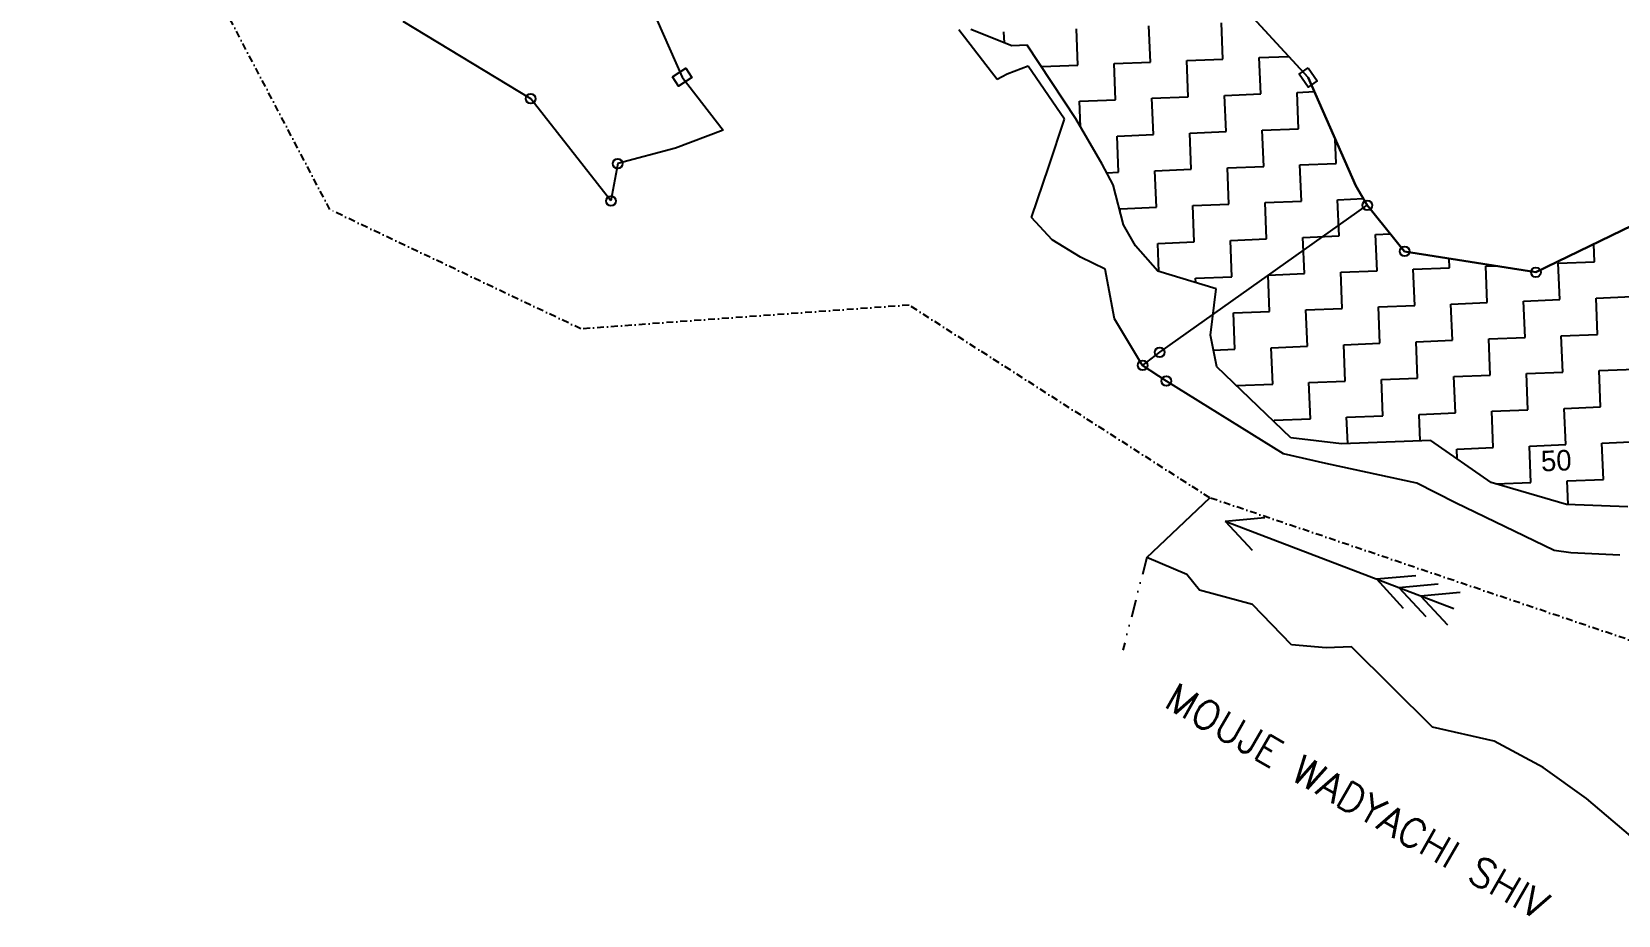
# Model space of a CAD drawing. Header units: metres. Extents: x 323278 to 326234, y 1818282 to 1821244.
# Drawn here: x 323782 to 324935, y 1818397 to 1819039 of the extents above; entities that cross this region are included whole.
import ezdxf

# ---------------------------------------------------------------- set-up
doc = ezdxf.new("R2010")
doc.units = ezdxf.units.M
doc.linetypes.add('DASHDOT', pattern=[1, 0.5, -0.25, 0, -0.25])
doc.linetypes.add('DIVIDE', pattern=[31.75, 12.7, -6.35, 0, -6.35, 0, -6.35])
for name, color, linetype in [('OFF', 1, 'Continuous'), ('POLY_HATCH', 12, 'Continuous'), ('POLY_PARCEL', 6, 'Continuous'), ('POLY_WATER', 4, 'Continuous'), ('TEXT_MAPOUT', 7, 'Continuous'), ('TEXT_PARCEL', 7, 'Continuous'), ('V_BOUND_STREAM_LINE', 7, 'DASHDOT'), ('V_DIVIDE_LINE', 7, 'DIVIDE')]:
    doc.layers.add(name, color=color, linetype=linetype)
doc.styles.get("Standard").update_dxf_attribs({"font": 'simplex.shx'})
doc.styles.add('TEXT _PARCEL', font='', dxfattribs={"height": 0.25})
doc.styles.get('TEXT _PARCEL').set_extended_font_data('Kruti Dev 050')

msp = doc.modelspace()

# ---------------------------------------------------------------- linework, layer by layer
for p, q in [((324649.3, 1818683.5), (324678, 1818686.1)), ((324649.3, 1818683.5), (324815.4, 1818620)), ((324649.3, 1818683.5), (324668.9, 1818662.4)), ((324759.1, 1818641.5), (324787.8, 1818644.1)), ((324759.1, 1818641.5), (324778.7, 1818620.4)), ((324775.5, 1818635.3), (324804.1, 1818637.9)), ((324775.5, 1818635.3), (324795.1, 1818614.2)), ((324791.2, 1818629.2), (324819.9, 1818631.9)), ((324791.2, 1818629.2), (324810.8, 1818608.1))]:
    msp.add_line(p, q)
for points in [[(324247.8, 1819006.3), (324257.5, 1819012.5), (324261.8, 1819005.8), (324252.1, 1818999.5)], [(324709.5, 1819012.8), (324716.1, 1819003.4), (324709.6, 1818998.8), (324703, 1819008.2)]]:
    msp.add_lwpolyline(points, close=True)
for centre in [(324144.8, 1818990.4), (324208, 1818943.2), (324203.1, 1818916.1), (324752.5, 1818913), (324779.6, 1818879.5), (324875, 1818864.3), (324589.3, 1818796.7), (324601.7, 1818806.2), (324606.6, 1818785.3)]:
    msp.add_circle(centre, 3.53)
at = {"layer": 'OFF'}
msp.add_line((324592.3, 1818657.1), (324638.1, 1818700.5), dxfattribs=at)
at = {"layer": 'POLY_HATCH'}
for p, q in [((324652.9, 1819067.3), (324709.6, 1819005.8)), ((324494.4, 1819028.9), (324464.5, 1819040.6)), ((324505.5, 1819029.3), (324494.4, 1819028.9)), ((324540.7, 1818975.8), (324505.5, 1819029.3)), ((324709.6, 1819005.8), (324744.3, 1818927)), ((324559.9, 1818942.8), (324540.7, 1818975.8)), ((324567.9, 1818927.9), (324559.9, 1818942.8)), ((324575.3, 1818898.8), (324567.9, 1818927.9)), ((324744.3, 1818927), (324752.5, 1818913)), ((324752.5, 1818913), (324779.6, 1818879.5)), ((324875, 1818864.3), (324975.7, 1818913.3)), ((324584.1, 1818883.4), (324575.3, 1818898.8)), ((324600.4, 1818865.1), (324584.1, 1818883.4)), ((324779.6, 1818879.5), (324875, 1818864.3)), ((324642.7, 1818852.2), (324600.4, 1818865.1)), ((324638.7, 1818818.6), (324642.7, 1818852.2)), ((324643.1, 1818795.6), (324638.7, 1818818.6)), ((324696.9, 1818744), (324643.1, 1818795.6)), ((324733.9, 1818739.8), (324696.9, 1818744)), ((324798.6, 1818742), (324733.9, 1818739.8)), ((324842.6, 1818711.6), (324798.6, 1818742)), ((324897.2, 1818695.7), (324842.6, 1818711.6)), ((324941.8, 1818694), (324897.2, 1818695.7))]:
    msp.add_line(p, q, dxfattribs=at)
at = {"layer": 'POLY_HATCH', "linetype": 'Continuous'}
for p, q in [((324595, 1819017), (324593.9, 1819043.3)), ((324647.7, 1819019.2), (324646.6, 1819045.5)), ((324488.9, 1819031), (324488.6, 1819039)), ((324542.3, 1819014.8), (324541.2, 1819041.2)), ((324621.4, 1819018.1), (324647.7, 1819019.2)), ((324674, 1819020.2), (324695.4, 1819021.1)), ((324675.1, 1818993.9), (324674, 1819020.2)), ((324516, 1819013.8), (324542.3, 1819014.8)), ((324516, 1819013.4), (324516, 1819013.8)), ((324568.7, 1819015.9), (324595, 1819017)), ((324569.7, 1818989.6), (324568.7, 1819015.9)), ((324622.4, 1818991.7), (324621.4, 1819018.1)), ((324701.5, 1818995), (324714.1, 1818995.5)), ((324543.4, 1818988.5), (324569.7, 1818989.6)), ((324544.2, 1818969.9), (324543.4, 1818988.5)), ((324596.1, 1818990.7), (324622.4, 1818991.7)), ((324597.2, 1818964.3), (324596.1, 1818990.7)), ((324648.8, 1818992.8), (324675.1, 1818993.9)), ((324649.9, 1818966.5), (324648.8, 1818992.8)), ((324702.5, 1818968.6), (324701.5, 1818995)), ((324570.8, 1818963.2), (324597.2, 1818964.3)), ((324571.9, 1818936.9), (324570.8, 1818963.2)), ((324623.5, 1818965.4), (324649.9, 1818966.5)), ((324624.6, 1818939.1), (324623.5, 1818965.4)), ((324676.2, 1818967.6), (324702.5, 1818968.6)), ((324677.3, 1818941.2), (324676.2, 1818967.6)), ((324730, 1818943.4), (324729.2, 1818961.1)), ((324598.2, 1818938), (324624.6, 1818939.1)), ((324599.3, 1818911.6), (324598.2, 1818938)), ((324650.9, 1818940.1), (324677.3, 1818941.2)), ((324652, 1818913.8), (324650.9, 1818940.1)), ((324703.6, 1818942.3), (324730, 1818943.4)), ((324704.7, 1818915.9), (324703.6, 1818942.3)), ((324563.3, 1818936.5), (324571.9, 1818936.9)), ((324678.4, 1818914.9), (324704.7, 1818915.9)), ((324679.4, 1818888.5), (324678.4, 1818914.9)), ((324731, 1818917), (324749.7, 1818917.8)), ((324732.1, 1818890.7), (324731, 1818917)), ((324573, 1818910.5), (324599.3, 1818911.6)), ((324573.1, 1818907.3), (324573, 1818910.5)), ((324625.7, 1818912.7), (324652, 1818913.8)), ((324626.8, 1818886.4), (324625.7, 1818912.7)), ((324758.5, 1818891.8), (324769.3, 1818892.2)), ((324759.6, 1818865.4), (324758.5, 1818891.8)), ((324600.4, 1818885.3), (324626.8, 1818886.4)), ((324601.2, 1818864.9), (324600.4, 1818885.3)), ((324653.1, 1818887.4), (324679.4, 1818888.5)), ((324654.2, 1818861.1), (324653.1, 1818887.4)), ((324705.8, 1818889.6), (324732.1, 1818890.7)), ((324706.9, 1818863.3), (324705.8, 1818889.6)), ((324917.6, 1818871.9), (324917.1, 1818884.8)), ((324812.2, 1818867.6), (324812, 1818874.3)), ((324838.6, 1818868.7), (324845.7, 1818868.9)), ((324839.7, 1818842.3), (324838.6, 1818868.7)), ((324891.3, 1818870.8), (324917.6, 1818871.9)), ((324892.4, 1818844.5), (324891.3, 1818870.8)), ((324627.8, 1818860), (324654.2, 1818861.1)), ((324628, 1818856.7), (324627.8, 1818860)), ((324680.5, 1818862.2), (324706.9, 1818863.3)), ((324681.6, 1818835.8), (324680.5, 1818862.2)), ((324733.2, 1818864.3), (324759.6, 1818865.4)), ((324734.3, 1818838), (324733.2, 1818864.3)), ((324785.9, 1818866.5), (324812.2, 1818867.6)), ((324787, 1818840.2), (324785.9, 1818866.5)), ((324918.7, 1818845.5), (324945, 1818846.6)), ((324919.8, 1818819.2), (324918.7, 1818845.5)), ((324655.3, 1818834.8), (324681.6, 1818835.8)), ((324656.3, 1818808.4), (324655.3, 1818834.8)), ((324707.9, 1818836.9), (324734.3, 1818838)), ((324709, 1818810.6), (324707.9, 1818836.9)), ((324760.6, 1818839.1), (324787, 1818840.2)), ((324761.7, 1818812.7), (324760.6, 1818839.1)), ((324813.3, 1818841.2), (324839.7, 1818842.3)), ((324814.4, 1818814.9), (324813.3, 1818841.2)), ((324866, 1818843.4), (324892.4, 1818844.5)), ((324867.1, 1818817), (324866, 1818843.4)), ((324735.4, 1818811.6), (324761.7, 1818812.7)), ((324736.4, 1818785.3), (324735.4, 1818811.6)), ((324788.1, 1818813.8), (324814.4, 1818814.9)), ((324789.1, 1818787.5), (324788.1, 1818813.8)), ((324840.7, 1818816), (324867.1, 1818817)), ((324841.8, 1818789.6), (324840.7, 1818816)), ((324893.4, 1818818.1), (324919.8, 1818819.2)), ((324894.5, 1818791.8), (324893.4, 1818818.1)), ((324640.8, 1818807.8), (324656.3, 1818808.4)), ((324682.7, 1818809.5), (324709, 1818810.6)), ((324683.8, 1818783.1), (324682.7, 1818809.5)), ((324815.5, 1818788.5), (324841.8, 1818789.6)), ((324816.6, 1818762.2), (324815.5, 1818788.5)), ((324868.2, 1818790.7), (324894.5, 1818791.8)), ((324869.2, 1818764.4), (324868.2, 1818790.7)), ((324920.9, 1818792.9), (324947.2, 1818793.9)), ((324921.9, 1818766.5), (324920.9, 1818792.9)), ((324657.4, 1818782.1), (324683.8, 1818783.1)), ((324657.4, 1818781.9), (324657.4, 1818782.1)), ((324710.1, 1818784.2), (324736.4, 1818785.3)), ((324711.2, 1818757.9), (324710.1, 1818784.2)), ((324762.8, 1818786.4), (324789.1, 1818787.5)), ((324763.9, 1818760), (324762.8, 1818786.4)), ((324895.6, 1818765.4), (324921.9, 1818766.5)), ((324896.7, 1818739.1), (324895.6, 1818765.4)), ((324684.8, 1818756.8), (324711.2, 1818757.9)), ((324684.9, 1818755.6), (324684.8, 1818756.8)), ((324737.5, 1818759), (324763.9, 1818760)), ((324738.3, 1818739.9), (324737.5, 1818759)), ((324790.2, 1818761.1), (324816.6, 1818762.2)), ((324791, 1818741.8), (324790.2, 1818761.1)), ((324842.9, 1818763.3), (324869.2, 1818764.4)), ((324844, 1818736.9), (324842.9, 1818763.3)), ((324817.6, 1818735.9), (324844, 1818736.9)), ((324817.9, 1818728.7), (324817.6, 1818735.9)), ((324870.3, 1818738), (324896.7, 1818739.1)), ((324871.4, 1818711.7), (324870.3, 1818738)), ((324923, 1818740.2), (324949.4, 1818741.3)), ((324924.1, 1818713.8), (324923, 1818740.2)), ((324846, 1818710.6), (324871.4, 1818711.7)), ((324897.7, 1818712.7), (324924.1, 1818713.8)), ((324898.5, 1818695.6), (324897.7, 1818712.7))]:
    msp.add_line(p, q, dxfattribs=at)
at = {"layer": 'POLY_PARCEL'}
for p, q in [((324709.6, 1819005.8), (324652.9, 1819067.3)), ((324744.3, 1818927), (324709.6, 1819005.8)), ((324752.5, 1818913), (324744.3, 1818927)), ((324601.7, 1818806.2), (324752.5, 1818913)), ((324779.6, 1818879.5), (324752.5, 1818913)), ((324752.5, 1818913), (324752.5, 1818913)), ((324752.5, 1818913), (324752.5, 1818913)), ((324752.5, 1818913), (324752.5, 1818913)), ((324975.7, 1818913.3), (324875, 1818864.3)), ((324875, 1818864.3), (324779.6, 1818879.5)), ((324589.3, 1818796.7), (324601.7, 1818806.2))]:
    msp.add_line(p, q, dxfattribs=at)
at = {"layer": 'POLY_WATER'}
for p, q in [((324144.8, 1818990.4), (324052.2, 1819046.5)), ((324236.3, 1819047.7), (324254.8, 1819006)), ((324483.6, 1819004.4), (324455.9, 1819040.3)), ((324490.9, 1819008.1), (324483.6, 1819004.4)), ((324506.1, 1819014.1), (324490.9, 1819008.1)), ((324532.6, 1818975.5), (324506.1, 1819014.1)), ((324254.8, 1819006), (324284.7, 1818967.6)), ((324203.1, 1818916.1), (324144.8, 1818990.4)), ((324521.2, 1818941.2), (324532.6, 1818975.5)), ((324284.7, 1818967.6), (324250, 1818954.4)), ((324250, 1818954.4), (324208, 1818943.2)), ((324208, 1818943.2), (324203.1, 1818916.1)), ((324508.7, 1818904.1), (324521.2, 1818941.2)), ((324523.5, 1818887.8), (324508.7, 1818904.1)), ((324544.2, 1818875.2), (324523.5, 1818887.8)), ((324562.1, 1818866.5), (324544.2, 1818875.2)), ((324569, 1818830.5), (324562.1, 1818866.5)), ((324589.3, 1818796.7), (324569, 1818830.5)), ((324606.6, 1818785.3), (324589.3, 1818796.7)), ((324691.6, 1818732.3), (324606.6, 1818785.3)), ((324722.5, 1818725.3), (324691.6, 1818732.3)), ((324788.5, 1818711.2), (324722.5, 1818725.3)), ((324816.7, 1818696.9), (324788.5, 1818711.2)), ((324888.2, 1818662.1), (324816.7, 1818696.9)), ((324900.4, 1818660.6), (324888.2, 1818662.1)), ((324621.5, 1818644.8), (324592.3, 1818657.1)), ((324936.1, 1818658.7), (324900.4, 1818660.6)), ((324630.7, 1818633.3), (324621.5, 1818644.8)), ((324669.1, 1818622.9), (324630.7, 1818633.3)), ((324697.5, 1818593.7), (324669.1, 1818622.9)), ((324722.6, 1818591.5), (324697.5, 1818593.7)), ((324741, 1818592.2), (324722.6, 1818591.5)), ((324799.9, 1818533.9), (324741, 1818592.2)), ((324844.8, 1818523.8), (324799.9, 1818533.9)), ((324880.4, 1818504.6), (324844.8, 1818523.8)), ((324911.7, 1818482), (324880.4, 1818504.6)), ((324953.6, 1818446.4), (324911.7, 1818482))]:
    msp.add_line(p, q, dxfattribs=at)
at = {"layer": 'V_BOUND_STREAM_LINE', "ltscale": 10}
for p, q in [((323998.9, 1818909.8), (323782.3, 1819323.1)), ((324181.3, 1818823.2), (323998.9, 1818909.8)), ((324419.6, 1818840.5), (324181.3, 1818823.2)), ((324638.1, 1818700.5), (324419.6, 1818840.5)), ((325112.1, 1818539.8), (324638.1, 1818700.5))]:
    msp.add_line(p, q, dxfattribs=at)
at = {"layer": 'V_DIVIDE_LINE'}
msp.add_line((324592.3, 1818657.1), (324574.9, 1818589.8), dxfattribs=at)

# ---------------------------------------------------------------- texts
at = {"layer": 'TEXT_MAPOUT'}
msp.add_text('MOUJE WADYACHI SHIV', height=20.761, rotation=330.2251, dxfattribs=at).set_placement((324603.7, 1818549.2))
at = {"layer": 'TEXT_PARCEL', "style": 'TEXT _PARCEL'}
msp.add_text('50', height=14.95, rotation=2.3464, dxfattribs=at).set_placement((324879, 1818719.6))

doc.saveas('drawing.dxf')
